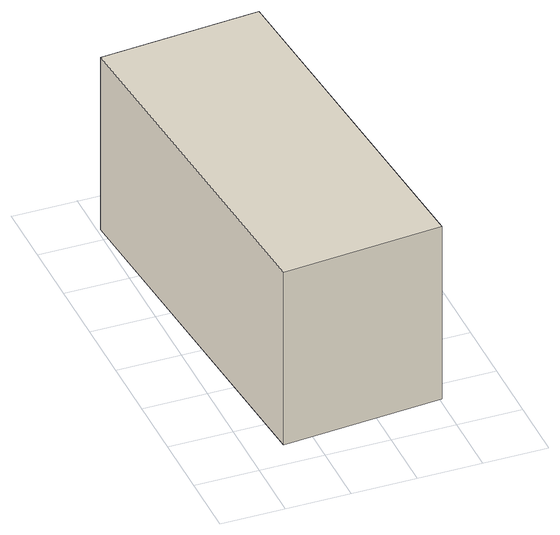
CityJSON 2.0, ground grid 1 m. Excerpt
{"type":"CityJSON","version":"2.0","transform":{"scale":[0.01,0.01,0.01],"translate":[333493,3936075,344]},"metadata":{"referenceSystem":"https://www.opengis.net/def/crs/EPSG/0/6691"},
"CityObjects":{
"building1":{"type":"Building","attributes":{"BuildingIDAttribute.prefecture":"14","BuildingIDAttribute.city":"14151","BuildingDetailAttribute.surveyYear":2015,"BuildingLandSlideRiskAttribute.description":"1","BuildingLandSlideRiskAttribute.areaType":"1"},"geometry":[{"type":"Solid","lod":"1","boundaries":[[[[0,1,2,3]],[[2,4,5,3]],[[1,6,4,2]],[[0,7,6,1]],[[3,5,7,0]],[[4,6,7,5]]]]}]}
},
"vertices":[
[303,66,0],[54,45,0],[5,624,0],[254,645,0],[5,624,300],[254,645,300],[54,45,300],[303,66,300]
]}
